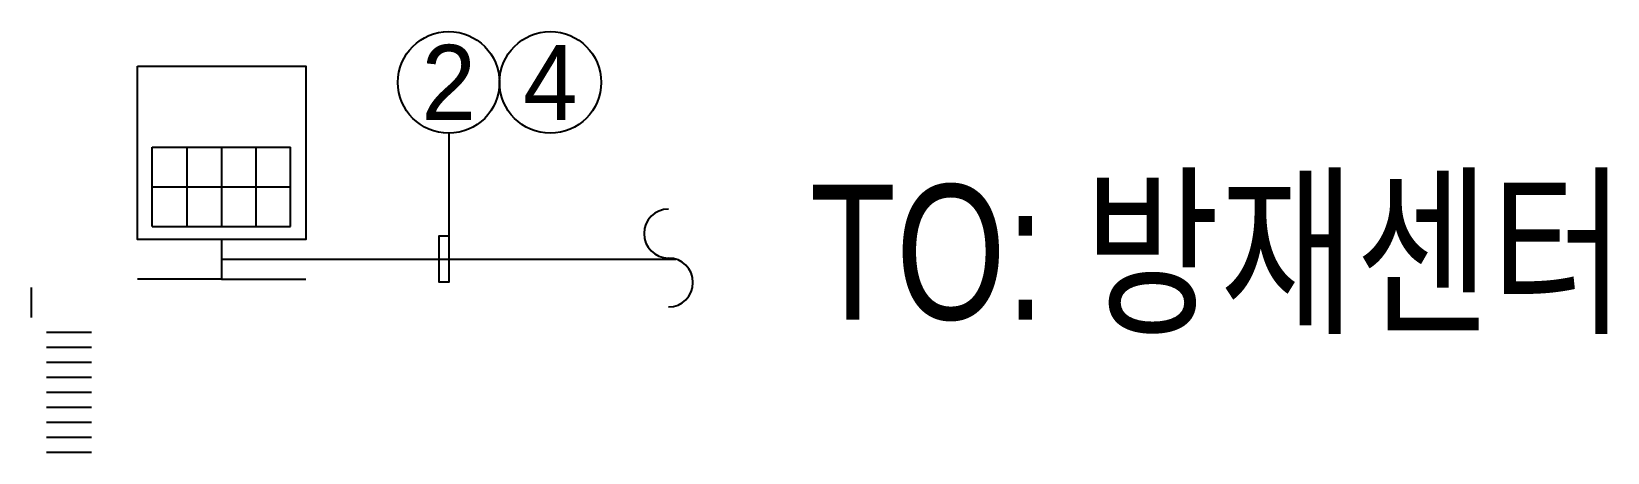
# Model space of a CAD drawing. Header units: millimetres. Extents: x 404870 to 540290, y 108127 to 266493.
# Drawn here: x 404870 to 415384, y 108127 to 110933 of the extents above.
import ezdxf
from ezdxf.enums import TextEntityAlignment as Align

# ---------------------------------------------------------------- set-up
doc = ezdxf.new("R2010")
doc.units = ezdxf.units.MM
doc.header["$LTSCALE"] = 150
for name, color, linetype in [('e-plan', 9, 'Continuous'), ('e-text', 6, 'Continuous'), ('e-text-box', 7, 'Continuous'), ('e-wire', 4, 'Continuous'), ('유도관제-TEXT', 7, 'Continuous'), ('유도등', 40, 'Continuous')]:
    doc.layers.add(name, color=color, linetype=linetype)
doc.styles.add('SAMOO-ELEC', font='Dotum.ttf')
doc.styles.add('돋움', font='Dotum.ttf')

# ---------------------------------------------------------------- blocks, each defined once
blk = doc.blocks.new('A$C30E346DD')
at = {"layer": '유도등', "ltscale": 0.1}
for p, q in [((197, 701), (197, 1760)), ((197, 1760), (197, 1760)), ((197, 1760), (2042, 1760)), ((197, 1760), (1120, 1760)), ((658, 1760), (658, 701)), ((1120, 1760), (1120, 701)), ((1581, 1760), (1581, 701)), ((2042, 701), (2042, 1760)), ((197, 1230), (2042, 1230)), ((197, 701), (2042, 701)), ((1123, 528), (1123, 0)), ((1123, 0), (0, 0)), ((1123, 0), (2245, 0))]:
    blk.add_line(p, q, dxfattribs=at)
blk.add_lwpolyline([(0, 2839), (2245, 2839), (2245, 528), (0, 528)], close=True, dxfattribs=at)

msp = doc.modelspace()

# ---------------------------------------------------------------- linework, layer by layer
at = {"layer": 'e-plan'}
for p, q in [((404870, 109027), (404870, 109227)), ((405270, 108927), (404970, 108927)), ((405270, 108827), (404970, 108827)), ((405270, 108727), (404970, 108727)), ((405270, 108627), (404970, 108627)), ((405270, 108527), (404970, 108527)), ((405270, 108427), (404970, 108427)), ((405270, 108327), (404970, 108327)), ((405270, 108227), (404970, 108227)), ((405270, 108127), (404970, 108127))]:
    msp.add_line(p, q, dxfattribs=at)
at = {"layer": 'e-text-box'}
msp.add_line((407654, 110256), (407654, 109570), dxfattribs=at)
msp.add_lwpolyline([(407654, 109570), (407654, 109261), (407589, 109261), (407589, 109570)], close=True, dxfattribs=at)
for centre in [(407654, 110594), (408332, 110594)]:
    msp.add_circle(centre, 339, dxfattribs=at)
at = {"layer": 'e-wire'}
msp.add_line((406138, 109415), (409170, 109415), dxfattribs=at)
for centre, start, end in [((409120, 109586), 90, 270), ((409120, 109260), 270, 90)]:
    msp.add_arc(centre, 163, start, end, dxfattribs=at)

# ---------------------------------------------------------------- block references
at = {"layer": '유도관제-TEXT', "ltscale": 0.1, "xscale": 0.5001407563686371, "yscale": 0.5001407451927662, "zscale": 0.5001407423667145}
msp.add_blockref('A$C30E346DD', (405577, 109283), dxfattribs=at)

# ---------------------------------------------------------------- texts
at = {"layer": 'e-text', "style": 'SAMOO-ELEC'}
for s, p in [('2', (407654, 110594)), ('4', (408332, 110594))]:
    msp.add_text(s, height=500, dxfattribs=at).set_placement(p, align=Align.MIDDLE_CENTER)
at = {"layer": 'e-text', "style": '돋움', "width": 0.8}
msp.add_text('TO: 방재센터', height=900, dxfattribs=at).set_placement((412785, 109472), align=Align.MIDDLE)

doc.saveas('drawing.dxf')
